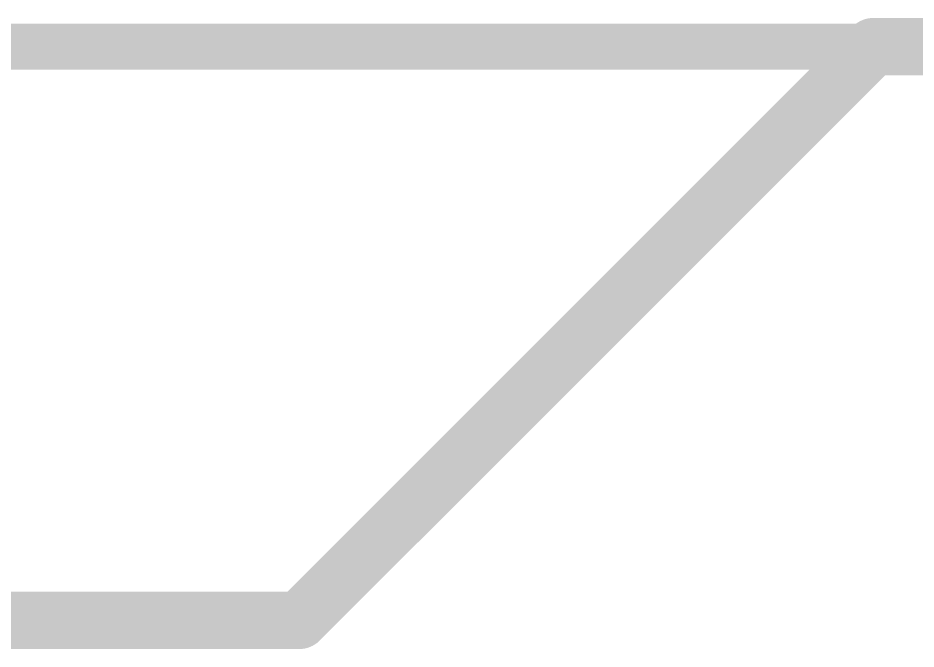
# Model space of a CAD drawing. Extents: x -19.1 to 53.5, y -15.6 to 59.8.
# Drawn here: x 11.454 to 15.429, y 57.023 to 59.817 of the extents above; entities that cross this region are included whole.
import ezdxf

# ---------------------------------------------------------------- set-up
doc = ezdxf.new("R2010")
doc.units = 0
for name, color, linetype in [('1', 12, 'CONTINUOUS'), ('16', 132, 'CONTINUOUS'), ('20', 53, 'CONTINUOUS'), ('51', 53, 'CONTINUOUS')]:
    doc.layers.add(name, color=color, linetype=linetype)

msp = doc.modelspace()

# ---------------------------------------------------------------- linework, layer by layer
at = {"layer": '1', "const_width": 0.2032}
msp.add_lwpolyline([(0, 59.69), (53.34, 59.69)], dxfattribs=at)
at = {"layer": '16', "const_width": 0.2032}
msp.add_lwpolyline([(0, 59.69), (53.34, 59.69)], dxfattribs=at)
at = {"layer": '20', "const_width": 0.2032}
for points in [[(12.7, 57.15), (15.24, 59.69)], [(15.24, 59.69), (48.26, 59.69)], [(1.27, 57.15), (12.7, 57.15)]]:
    msp.add_lwpolyline(points, dxfattribs=at)
at = {"layer": '20', "const_width": 0.1016}
for points in [[(15.24, 59.7408, 1), (15.24, 59.6392)], [(15.2759, 59.6541, 1), (15.2041, 59.7259)], [(12.7, 57.0992, 1), (12.7, 57.2008)], [(12.6641, 57.1859, 1), (12.7359, 57.1141)]]:
    msp.add_lwpolyline(points, format="xyb", dxfattribs=at)
at = {"layer": '51', "const_width": 0.254}
for points in [[(15.24, 59.69), (12.7, 57.15)], [(48.26, 59.69), (15.24, 59.69)], [(12.7, 57.15), (1.27, 57.15)]]:
    msp.add_lwpolyline(points, dxfattribs=at)
at = {"layer": '51', "const_width": 0.127}
for points in [[(15.24, 59.7535, 1), (15.24, 59.6265)], [(15.2849, 59.6451, 1), (15.1951, 59.7349)], [(12.6551, 57.1949, 1), (12.7449, 57.1051)], [(12.7, 57.0865, 1), (12.7, 57.2135)]]:
    msp.add_lwpolyline(points, format="xyb", dxfattribs=at)

doc.saveas('drawing.dxf')
